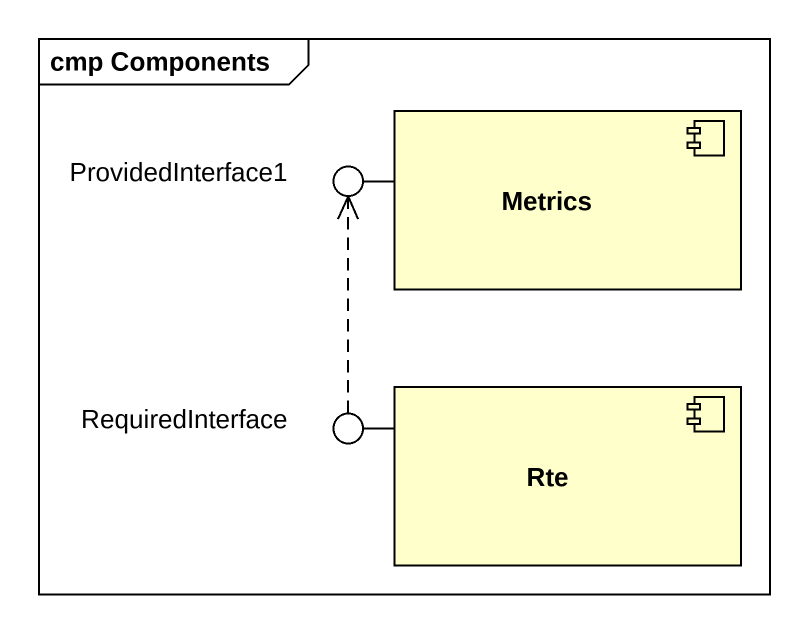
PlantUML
@startuml
mainframe cmp Components
() ProvidedInterface1
component Metrics
() RequiredInterface
component Rte
Metrics -left- ProvidedInterface1
Rte -left- RequiredInterface
RequiredInterface .up.> ProvidedInterface1
@enduml
